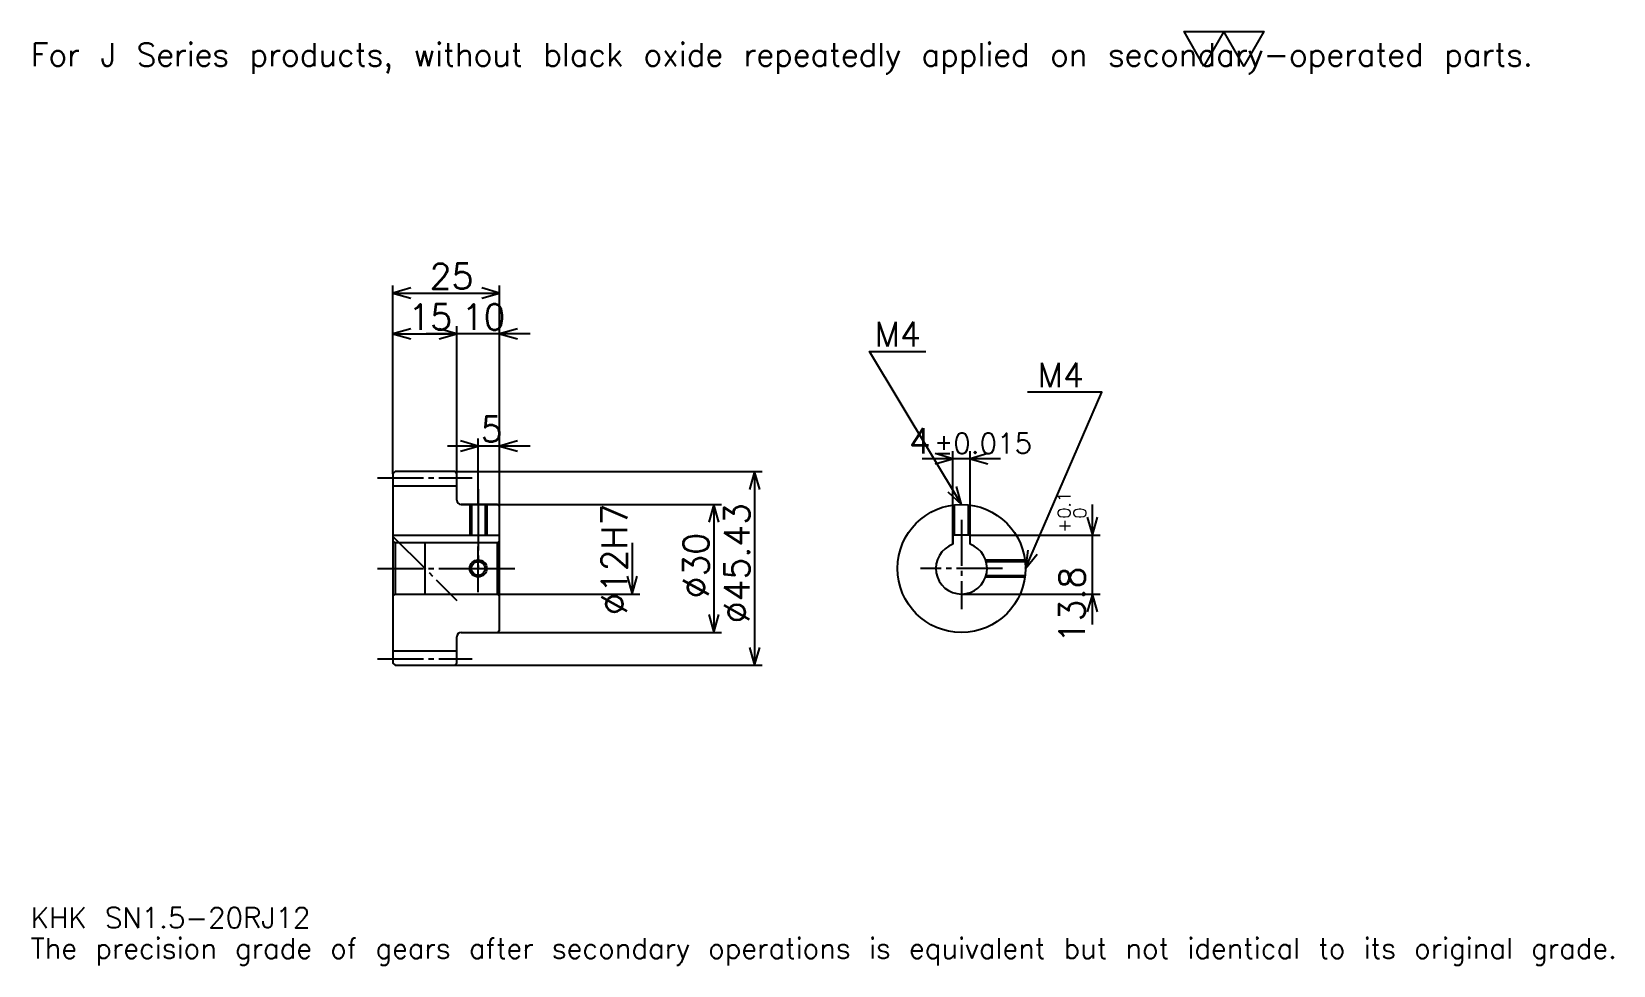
# Model space of a CAD drawing. Extents: x 12 to 383, y 4 to 223.
import ezdxf

# ---------------------------------------------------------------- set-up
doc = ezdxf.new("R2010")
doc.units = 0
doc.linetypes.add('DASHDOT', pattern=[14.347826, 10.76087, -1.195652, 1.195652, -1.195652])
doc.layers.get('0').update_dxf_attribs({"linetype": 'CONTINUOUS'})
doc.layers.add('DASHDOT', color=6, linetype='DASHDOT')
doc.styles.add('KANJI', font='TXT', dxfattribs={"bigfont": 'BIGFONT'})

msp = doc.modelspace()

# ---------------------------------------------------------------- linework, layer by layer
at = {"color": 5}
for p, q in [((96.847832, 120.158852), (96.847832, 163.800171)), ((121.847832, 120.158852), (121.847832, 163.800171)), ((96.847832, 162.006683), (121.847832, 162.006683)), ((96.847832, 152.441467), (111.847832, 152.441467)), ((129.021744, 152.441467), (104.67392, 152.441467)), ((111.847832, 120.158852), (111.847832, 154.23494)), ((129.021744, 126.137115), (109.67392, 126.137115)), ((116.847832, 120.158852), (116.847832, 127.930595)), ((239.282623, 123.180435), (220.934784, 123.180435)), ((228.108704, 105.245651), (228.108704, 124.973907)), ((232.108704, 105.245651), (232.108704, 124.973907)), ((96.847832, 119.658852), (96.847832, 120.158852)), ((111.347832, 120.158852), (121.847832, 120.158852)), ((111.847832, 119.658852), (111.847832, 120.158852)), ((116.847832, 112.445648), (116.847832, 120.158852)), ((116.847832, 112.445648), (116.847832, 120.158852)), ((121.847832, 120.158852), (183.42392, 120.158852)), ((121.847832, 111.945648), (121.847832, 120.158852)), ((181.630432, 120.158852), (181.630432, 74.732445)), ((112.847832, 112.445648), (121.847832, 112.445648)), ((121.847832, 112.445648), (173.858704, 112.445648)), ((172.065216, 112.445648), (172.065216, 82.445648)), ((260.804352, 84.271736), (260.804352, 112.419563)), ((232.108704, 105.245651), (262.597809, 105.245651)), ((152.934784, 103.445648), (152.934784, 91.445648)), ((121.847832, 91.445648), (154.728271, 91.445648)), ((230.108704, 91.445648), (262.597809, 91.445648)), ((112.847832, 82.445648), (121.847832, 82.445648)), ((121.847832, 82.445648), (173.858704, 82.445648)), ((111.347832, 74.732445), (121.847832, 74.732445)), ((121.847832, 74.732445), (183.42392, 74.732445))]:
    msp.add_line(p, q, dxfattribs=at)
at = {"color": 4}
for p, q in [((96.847832, 116.783852), (111.847832, 116.783852)), ((96.847832, 105.245651), (121.847832, 105.245651)), ((121.347832, 103.445648), (121.847832, 103.945648)), ((97.347832, 103.445648), (97.347832, 91.445648)), ((121.347832, 91.445648), (121.847832, 90.945648)), ((96.847832, 78.107445), (111.847832, 78.107445))]:
    msp.add_line(p, q, dxfattribs=at)
at = {"color": 7}
msp.add_line((104.347832, 103.423912), (104.347832, 91.467384), dxfattribs=at)
msp.add_lwpolyline([(286.956512, 215.217392), (282.293457, 223.300003), (300.945648, 223.300003), (296.282593, 215.217392), (291.619568, 223.300003), (286.956512, 215.217392)], dxfattribs=at)
at = {"color": 5}
for points in [[(101.032616, 163.202332), (96.847832, 162.006683), (101.032616, 160.811035)], [(117.663048, 160.811035), (121.847832, 162.006683), (117.663048, 163.202332)], [(101.032616, 153.637115), (96.847832, 152.441467), (101.032616, 151.245804)], [(107.663048, 151.245804), (111.847832, 152.441467), (107.663048, 153.637115)], [(107.663048, 151.245804), (111.847832, 152.441467), (107.663048, 153.637115)], [(126.032616, 153.637115), (121.847832, 152.441467), (126.032616, 151.245804)], [(230.108704, 112.445648), (208.58696, 148.315216), (221.739136, 148.315216)], [(245.108704, 97.445648), (263.043488, 138.75), (245.586945, 138.75)], [(112.663048, 124.941467), (116.847832, 126.137115), (112.663048, 127.332764)], [(126.032616, 127.332764), (121.847832, 126.137115), (126.032616, 124.941467)], [(223.92392, 121.984779), (228.108704, 123.180435), (223.92392, 124.376083)], [(236.293488, 124.376083), (232.108704, 123.180435), (236.293488, 121.984779)], [(182.826096, 115.974075), (181.630432, 120.158852), (180.434784, 115.974075)], [(226.930389, 115.418915), (230.108704, 112.445648), (228.980896, 116.649231)], [(173.26088, 108.260864), (172.065216, 112.445648), (170.869568, 108.260864)], [(259.608704, 109.430435), (260.804352, 105.245651), (262, 109.430435)], [(245.678711, 101.760399), (245.108704, 97.445648), (247.872162, 100.807983)], [(151.739136, 95.630432), (152.934784, 91.445648), (154.130432, 95.630432)], [(262, 87.260864), (260.804352, 91.445648), (259.608704, 87.260864)], [(170.869568, 86.630432), (172.065216, 82.445648), (173.26088, 86.630432)], [(180.434784, 78.917221), (181.630432, 74.732445), (182.826096, 78.917221)]]:
    msp.add_lwpolyline(points, dxfattribs=at)
at = {"color": 4}
for points in [[(111.847832, 113.445648), (111.847832, 119.658852), (111.347832, 120.158852), (97.347832, 120.158852), (96.847832, 119.658852), (96.847832, 90.945648)], [(112.847832, 82.445648), (121.347832, 82.445648), (121.847832, 82.945648), (121.847832, 111.945648), (121.347832, 112.445648), (112.847832, 112.445648)], [(114.847832, 112.445648), (114.847832, 105.245651)], [(115.227829, 112.445648), (115.227829, 105.245651)], [(118.467834, 112.445648), (118.467834, 105.245651)], [(118.847832, 112.445648), (118.847832, 105.245651)], [(228.108704, 103.102501), (228.108704, 112.311714)], [(228.488708, 105.245651), (228.488708, 112.35791)], [(231.728699, 105.245651), (231.728699, 112.35791)], [(232.108704, 103.102501), (232.108704, 112.311714)], [(96.847832, 90.945648), (97.347832, 91.445648), (121.347832, 91.445648), (121.347832, 103.445648), (97.347832, 103.445648), (96.847832, 103.945648)], [(232.108704, 103.102501), (232.108704, 105.245651), (228.108704, 105.245651), (228.108704, 103.102501)], [(235.765564, 99.445648), (244.974762, 99.445648)], [(235.885864, 99.065651), (245.020966, 99.065651)], [(235.765564, 95.445648), (244.974762, 95.445648)], [(235.885864, 95.825645), (245.020966, 95.825645)], [(96.847832, 90.945648), (96.847832, 75.232445), (97.347832, 74.732445), (111.347832, 74.732445), (111.847832, 75.232445), (111.847832, 81.445648)]]:
    msp.add_lwpolyline(points, dxfattribs=at)
for centre, radius in [((230.108704, 97.445648), 15), ((116.847832, 97.445648), 1.62)]:
    msp.add_circle(centre, radius, dxfattribs=at)
at = {"color": 7}
msp.add_circle((116.847832, 97.445648), 2, dxfattribs=at)
at = {"color": 4}
for centre, radius, start, end in [((112.847832, 113.445648), 1, 180, 270), ((230.108704, 97.445648), 6, 109.47122094, 70.52877906), ((112.847832, 81.445648), 1, 90, 180)]:
    msp.add_arc(centre, radius, start, end, dxfattribs=at)
at = {"layer": 'DASHDOT', "color": 7}
for p, q in [((93.260872, 118.658852), (115.434784, 118.658852)), ((116.847832, 112.445648), (116.847832, 97.445648)), ((230.108704, 108.832603), (230.108704, 87.858688)), ((96.847832, 104.945648), (111.847832, 89.945648)), ((93.260872, 97.445648), (125.434784, 97.445648)), ((239.695648, 97.445648), (220.521744, 97.445648)), ((93.260872, 76.232445), (115.434784, 76.232445))]:
    msp.add_line(p, q, dxfattribs=at)
for points in [[(116.847832, 116.032608), (116.847832, 101.658691)], [(116.847832, 91.858688), (116.847832, 103.032608)], [(111.26088, 97.445648), (122.434784, 97.445648)]]:
    msp.add_lwpolyline(points, dxfattribs=at)

# ---------------------------------------------------------------- texts
at = {"color": 7, "style": 'KANJI'}
for s, height, p in [('For J Series products, without black oxide repeatedly applied on secondary-operated parts.', 5.380435, (11.956522, 215.217392)), ('25', 5.978261, (105.46196, 162.963196)), ('15', 5.978261, (100.46196, 153.39798)), ('10', 5.978261, (112.96196, 153.39798)), ('M4', 5.739131, (209.782623, 149.510864)), ('M4', 5.739131, (247.978271, 139.945648)), ('5', 5.978261, (117.4049, 127.093636)), ('4', 5.978261, (217.768372, 124.376083)), ('%%p0.015', 4.782609, (223.686127, 124.376083)), ('KHK SN1.5-20RJ12', 4.782609, (11.956522, 13.152174)), ('The precision grade of gears after secondary operations is equivalent but not identical to its original grade.', 4.782609, (11.956522, 5.978261))]:
    msp.add_text(s, height=height, dxfattribs=at).set_placement(p)
for s, height, p in [('%%c12H7', 5.978261, (151.739136, 86.535324)), ('%%c45.43', 5.978261, (180.434784, 84.592384)), ('0.1', 2.98913, (255.663025, 109.143593)), ('0', 2.98913, (259.369568, 109.143593)), ('+', 2.98913, (255.663025, 105.795761)), ('%%c30', 5.978261, (170.869568, 90.421188)), ('13.8', 5.978261, (259.010864, 79.919479))]:
    msp.add_text(s, height=height, rotation=90, dxfattribs=at).set_placement(p)

doc.saveas('drawing.dxf')
